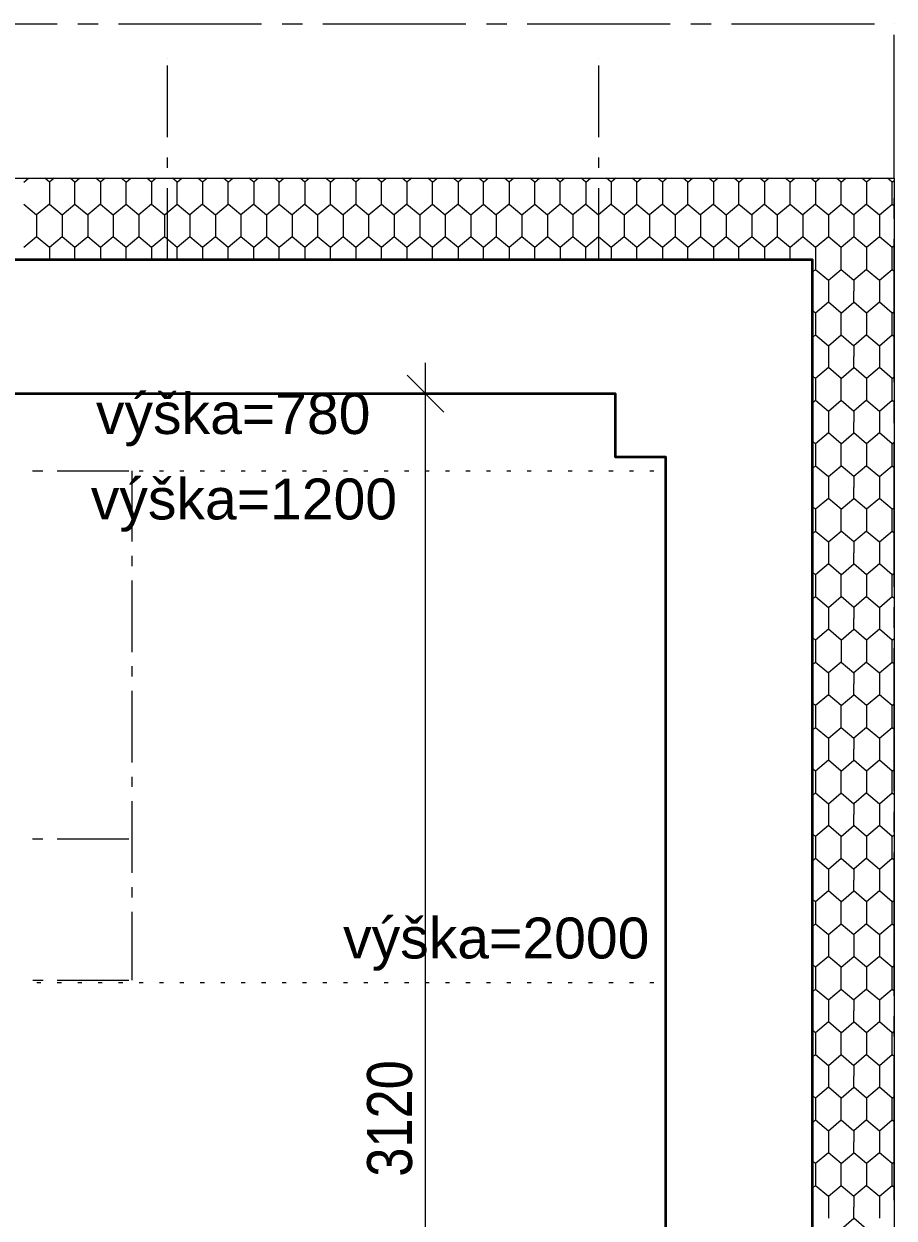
# Model space of a CAD drawing. Header units: millimetres. Extents: x 214.1 to 310.4, y 372.3 to 401.
# Drawn here: x 257.384 to 259.06, y 397.812 to 400.112 of the extents above; entities that cross this region are included whole.
import ezdxf

# ---------------------------------------------------------------- set-up
doc = ezdxf.new("R2010")
doc.units = ezdxf.units.MM
for name, color, linetype in [('PDF1_Hlavni kresba_1', 7, 'Continuous'), ('PDF1_Konstrukce_nad', 7, 'Continuous'), ('PDF1_Krokve', 7, 'Continuous'), ('PDF1_KTZ_zatepleni', 7, 'Continuous'), ('PDF1_Kóty 1$100', 7, 'Continuous'), ('PDF1_Obecne06_TLUSTA', 7, 'Continuous'), ('PDF1_OKNA', 7, 'Continuous'), ('PDF1_STŘECHA', 7, 'Continuous'), ('PDF1_Tex_POPISY', 7, 'Continuous'), ('PDF1_Šrafy', 7, 'Continuous')]:
    doc.layers.add(name, color=color, linetype=linetype)
doc.styles.add('PDF Arial', font='')
doc.styles.get('PDF Arial').set_extended_font_data('Arial')

msp = doc.modelspace()

# ---------------------------------------------------------------- linework, layer by layer
at = {"layer": 'PDF1_Hlavni kresba_1', "lineweight": 13}
msp.add_lwpolyline([(258.903, 399.6574), (258.903, 393.2698)], dxfattribs=at)
at = {"layer": 'PDF1_Konstrukce_nad', "lineweight": 13}
for points in [[(257.4086, 399.2512), (257.4164, 399.2512)], [(257.4479, 399.2512), (257.4558, 399.2512)], [(257.4873, 399.2512), (257.4952, 399.2512)], [(257.5267, 399.2512), (257.5345, 399.2512)], [(257.566, 399.2512), (257.5739, 399.2512)], [(257.6054, 399.2512), (257.6133, 399.2512)], [(257.6448, 399.2512), (257.6527, 399.2512)], [(257.6842, 399.2512), (257.692, 399.2512)], [(257.7235, 399.2512), (257.7314, 399.2512)], [(257.7629, 399.2512), (257.7708, 399.2512)], [(257.8023, 399.2512), (257.8101, 399.2512)], [(257.8416, 399.2512), (257.8495, 399.2512)], [(257.881, 399.2512), (257.8889, 399.2512)], [(257.9204, 399.2512), (257.9283, 399.2512)], [(257.9597, 399.2512), (257.9676, 399.2512)], [(257.9991, 399.2512), (258.007, 399.2512)], [(258.0385, 399.2512), (258.0464, 399.2512)], [(258.0779, 399.2512), (258.0857, 399.2512)], [(258.1172, 399.2512), (258.1251, 399.2512)], [(258.1566, 399.2512), (258.1645, 399.2512)], [(258.196, 399.2512), (258.2038, 399.2512)], [(258.2353, 399.2512), (258.2432, 399.2512)], [(258.2747, 399.2512), (258.2826, 399.2512)], [(258.3141, 399.2512), (258.322, 399.2512)], [(258.3534, 399.2512), (258.3613, 399.2512)], [(258.3928, 399.2512), (258.4007, 399.2512)], [(258.4322, 399.2512), (258.4401, 399.2512)], [(258.4716, 399.2512), (258.4794, 399.2512)], [(258.5109, 399.2512), (258.5188, 399.2512)], [(258.5503, 399.2512), (258.5582, 399.2512)], [(258.5897, 399.2512), (258.5975, 399.2512)], [(258.6197, 399.2512), (258.6197, 399.2512)], [(257.4086, 398.2662), (257.4164, 398.2662)], [(257.4479, 398.2662), (257.4558, 398.2662)], [(257.4873, 398.2662), (257.4952, 398.2662)], [(257.5267, 398.2662), (257.5345, 398.2662)], [(257.566, 398.2662), (257.5739, 398.2662)], [(257.6054, 398.2662), (257.6133, 398.2662)], [(257.6448, 398.2662), (257.6527, 398.2662)], [(257.6842, 398.2662), (257.692, 398.2662)], [(257.7235, 398.2662), (257.7314, 398.2662)], [(257.7629, 398.2662), (257.7708, 398.2662)], [(257.8023, 398.2662), (257.8101, 398.2662)], [(257.8416, 398.2662), (257.8495, 398.2662)], [(257.881, 398.2662), (257.8889, 398.2662)], [(257.9204, 398.2662), (257.9283, 398.2662)], [(257.9597, 398.2662), (257.9676, 398.2662)], [(257.9991, 398.2662), (258.007, 398.2662)], [(258.0385, 398.2662), (258.0464, 398.2662)], [(258.0779, 398.2662), (258.0857, 398.2662)], [(258.1172, 398.2662), (258.1251, 398.2662)], [(258.1566, 398.2662), (258.1645, 398.2662)], [(258.196, 398.2662), (258.2038, 398.2662)], [(258.2353, 398.2662), (258.2432, 398.2662)], [(258.2747, 398.2662), (258.2826, 398.2662)], [(258.3141, 398.2662), (258.322, 398.2662)], [(258.3534, 398.2662), (258.3613, 398.2662)], [(258.3928, 398.2662), (258.4007, 398.2662)], [(258.4322, 398.2662), (258.4401, 398.2662)], [(258.4716, 398.2662), (258.4794, 398.2662)], [(258.5109, 398.2662), (258.5188, 398.2662)], [(258.5503, 398.2662), (258.5582, 398.2662)], [(258.5897, 398.2662), (258.5975, 398.2662)], [(258.6197, 398.2662), (258.6197, 398.2662)]]:
    msp.add_lwpolyline(points, dxfattribs=at)
at = {"layer": 'PDF1_Krokve', "lineweight": 13}
for points in [[(257.6602, 400.0456), (257.6602, 400.0456)], [(258.4914, 400.0456), (258.4914, 400.0456)], [(257.6602, 399.894), (257.6602, 400.0318)], [(258.4914, 399.894), (258.4914, 400.0318)], [(257.6602, 399.835), (257.6602, 399.8547)], [(258.4914, 399.835), (258.4914, 399.8547)], [(257.6602, 399.6578), (257.6602, 399.7956)], [(258.4914, 399.6578), (258.4914, 399.7956)], [(257.6602, 399.6574), (257.6602, 399.6574)], [(258.4914, 399.6574), (258.4914, 399.6574)]]:
    msp.add_lwpolyline(points, dxfattribs=at)
at = {"layer": 'PDF1_KTZ_zatepleni', "lineweight": 13}
msp.add_lwpolyline([(249.867, 399.8149), (259.0605, 399.8149), (259.0605, 393.1123), (249.8754, 393.1123), (249.8754, 395.7356)], dxfattribs=at)
at = {"layer": 'PDF1_Kóty 1$100', "lineweight": 13}
for points in [[(258.1575, 399.4001), (258.1575, 399.4591)], [(258.193, 399.3646), (258.1221, 399.4355)], [(258.2166, 399.4001), (258.1575, 399.4001), (258.0985, 399.4001)], [(258.1575, 393.5297), (258.1575, 395.9998), (258.1575, 396.9447), (258.1575, 399.4001)]]:
    msp.add_lwpolyline(points, dxfattribs=at)
at = {"layer": 'PDF1_Obecne06_TLUSTA', "lineweight": 35}
msp.add_lwpolyline([(254.8533, 399.4001), (258.5229, 399.4001), (258.5229, 399.2785), (258.6197, 399.2785), (258.6197, 396.9447), (258.9029, 396.9447), (258.9029, 399.6574), (250.0244, 399.6574), (250.0244, 397.5854), (250.2607, 397.5854), (250.2607, 399.2871), (250.3541, 399.2871), (250.3541, 399.4105), (252.9729, 399.4105), (252.9729, 397.2891), (253.091, 397.2891), (253.091, 399.3913), (254.7352, 399.3913), (254.7352, 397.2891), (254.8533, 397.2891), (254.8533, 399.4001)], close=True, dxfattribs=at)
at = {"layer": 'PDF1_OKNA', "lineweight": 13}
for points in [[(257.4004, 399.2513), (257.4201, 399.2513)], [(257.4477, 399.2513), (257.5855, 399.2513)], [(257.5923, 399.2513), (257.5923, 399.2513)], [(257.5923, 399.115), (257.5923, 399.2513), (257.5923, 399.2513)], [(257.5923, 399.0678), (257.5923, 399.0875)], [(257.5923, 398.9024), (257.5923, 399.0402)], [(257.5923, 398.8552), (257.5923, 398.8749)], [(257.5923, 398.6898), (257.5923, 398.8276)], [(257.5923, 398.6426), (257.5923, 398.6623)], [(257.5923, 398.4772), (257.5923, 398.615)], [(257.4004, 398.5426), (257.4201, 398.5426)], [(257.4477, 398.5426), (257.5855, 398.5426)], [(257.5923, 398.5426), (257.5923, 398.5426)], [(257.5923, 398.43), (257.5923, 398.4497)], [(257.5923, 398.2705), (257.5923, 398.2705), (257.5923, 398.4024)], [(257.4007, 398.2705), (257.4204, 398.2705)], [(257.4479, 398.2705), (257.5857, 398.2705)], [(257.5923, 398.2705), (257.5923, 398.2705)]]:
    msp.add_lwpolyline(points, dxfattribs=at)
at = {"layer": 'PDF1_STŘECHA', "lineweight": 13}
for points in [[(257.1723, 400.112), (257.4479, 400.112)], [(257.4873, 400.112), (257.5267, 400.112)], [(257.566, 400.112), (257.8416, 400.112)], [(257.881, 400.112), (257.9204, 400.112)], [(257.9597, 400.112), (258.2353, 400.112)], [(258.2747, 400.112), (258.3141, 400.112)], [(258.3534, 400.112), (258.629, 400.112)], [(258.6684, 400.112), (258.7078, 400.112)], [(258.7471, 400.112), (259.0227, 400.112)], [(259.0604, 400.112), (259.0604, 400.112)], [(259.0604, 400.112), (259.0604, 400.112)], [(259.0604, 399.8155), (259.0604, 400.0911)], [(259.0604, 399.7367), (259.0604, 399.7761)], [(259.0604, 399.4218), (259.0604, 399.6974)], [(259.0604, 399.343), (259.0604, 399.3824)], [(259.0604, 399.0281), (259.0604, 399.3037)], [(259.0604, 398.9493), (259.0604, 398.9887)], [(259.0604, 398.6344), (259.0604, 398.91)], [(259.0604, 398.5556), (259.0604, 398.595)], [(259.0604, 398.2407), (259.0604, 398.5163)], [(259.0604, 398.1619), (259.0604, 398.2013)], [(259.0604, 397.847), (259.0604, 398.1226)]]:
    msp.add_lwpolyline(points, dxfattribs=at)
at = {"layer": 'PDF1_Šrafy', "lineweight": 13}
for points in [[(257.3835, 399.8072), (257.3926, 399.8149)], [(257.4418, 399.8149), (257.4327, 399.8072), (257.4236, 399.8149)], [(257.4819, 399.8072), (257.4729, 399.8149)], [(257.4819, 399.8072), (257.491, 399.8149)], [(257.5402, 399.8149), (257.5311, 399.8072), (257.5221, 399.8149)], [(257.5804, 399.8072), (257.5713, 399.8149)], [(257.5804, 399.8072), (257.5894, 399.8149)], [(257.6386, 399.8149), (257.6296, 399.8072), (257.6205, 399.8149)], [(257.6788, 399.8072), (257.6697, 399.8149)], [(257.6788, 399.8072), (257.6879, 399.8149)], [(257.7371, 399.8149), (257.728, 399.8072), (257.7189, 399.8149)], [(257.7772, 399.8072), (257.7681, 399.8149)], [(257.7772, 399.8072), (257.7863, 399.8149)], [(257.8355, 399.8149), (257.8264, 399.8072), (257.8173, 399.8149)], [(257.8756, 399.8072), (257.8666, 399.8149)], [(257.8756, 399.8072), (257.8847, 399.8149)], [(257.9339, 399.8149), (257.9248, 399.8072), (257.9158, 399.8149)], [(257.9741, 399.8072), (257.965, 399.8149)], [(257.9741, 399.8072), (257.9831, 399.8149)], [(258.0323, 399.8149), (258.0233, 399.8072), (258.0142, 399.8149)], [(258.0725, 399.8072), (258.0634, 399.8149)], [(258.0725, 399.8072), (258.0816, 399.8149)], [(258.1308, 399.8149), (258.1217, 399.8072), (258.1126, 399.8149)], [(258.1709, 399.8072), (258.1618, 399.8149)], [(258.1709, 399.8072), (258.18, 399.8149)], [(258.2292, 399.8149), (258.2201, 399.8072), (258.211, 399.8149)], [(258.2693, 399.8072), (258.2603, 399.8149)], [(258.2693, 399.8072), (258.2784, 399.8149)], [(258.3276, 399.8149), (258.3185, 399.8072), (258.3095, 399.8149)], [(258.3678, 399.8072), (258.3587, 399.8149)], [(258.3678, 399.8072), (258.3768, 399.8149)], [(258.4662, 399.8072), (258.4662, 399.7651), (258.4416, 399.7442), (258.417, 399.7651), (258.417, 399.8072), (258.4079, 399.8149)], [(258.426, 399.8149), (258.417, 399.8072)], [(258.4662, 399.8072), (258.4571, 399.8149)], [(258.4662, 399.8072), (258.4753, 399.8149)], [(258.5245, 399.8149), (258.5154, 399.8072), (258.5063, 399.8149)], [(258.5646, 399.8072), (258.5555, 399.8149)], [(258.5646, 399.8072), (258.5737, 399.8149)], [(258.6229, 399.8149), (258.6138, 399.8072), (258.6047, 399.8149)], [(258.663, 399.8072), (258.654, 399.8149)], [(258.663, 399.8072), (258.6721, 399.8149)], [(258.7213, 399.8149), (258.7122, 399.8072), (258.7032, 399.8149)], [(258.7615, 399.8072), (258.7524, 399.8149)], [(258.7615, 399.8072), (258.7705, 399.8149)], [(258.8197, 399.8149), (258.8107, 399.8072), (258.8016, 399.8149)], [(258.8599, 399.8072), (258.8508, 399.8149)], [(258.8599, 399.8072), (258.869, 399.8149)], [(258.9182, 399.8149), (258.9091, 399.8072), (258.9, 399.8149)], [(258.9583, 399.8072), (258.9492, 399.8149)], [(258.9583, 399.8072), (258.9674, 399.8149)], [(259.0166, 399.8149), (259.0075, 399.8072), (258.9984, 399.8149)], [(259.0567, 399.8072), (259.0477, 399.8149)], [(257.4327, 399.8072), (257.4327, 399.7651), (257.4573, 399.7442), (257.4819, 399.7651), (257.4819, 399.8072)], [(257.5311, 399.8072), (257.5311, 399.7651), (257.5557, 399.7442), (257.5804, 399.7651), (257.5804, 399.8072)], [(257.6296, 399.8072), (257.6296, 399.7651), (257.6542, 399.7442), (257.6788, 399.7651), (257.6788, 399.8072)], [(257.728, 399.8072), (257.728, 399.7651), (257.7526, 399.7442), (257.7772, 399.7651), (257.7772, 399.8072)], [(257.8264, 399.8072), (257.8264, 399.7651), (257.851, 399.7442), (257.8756, 399.7651), (257.8756, 399.8072)], [(257.9248, 399.8072), (257.9248, 399.7651), (257.9494, 399.7442), (257.9741, 399.7651), (257.9741, 399.8072)], [(258.0233, 399.8072), (258.0233, 399.7651), (258.0479, 399.7442), (258.0725, 399.7651), (258.0725, 399.8072)], [(258.1217, 399.8072), (258.1217, 399.7651), (258.1463, 399.7442), (258.1709, 399.7651), (258.1709, 399.8072)], [(258.2201, 399.8072), (258.2201, 399.7651), (258.2447, 399.7442), (258.2693, 399.7651), (258.2693, 399.8072)], [(258.3185, 399.8072), (258.3185, 399.7651), (258.3431, 399.7442), (258.3678, 399.7651), (258.3678, 399.8072)], [(258.5154, 399.8072), (258.5154, 399.7651), (258.54, 399.7442), (258.5646, 399.7651), (258.5646, 399.8072)], [(258.6138, 399.8072), (258.6138, 399.7651), (258.6384, 399.7442), (258.663, 399.7651), (258.663, 399.8072)], [(258.7122, 399.8072), (258.7122, 399.7651), (258.7369, 399.7442), (258.7615, 399.7651), (258.7615, 399.8072)], [(258.8107, 399.8072), (258.8107, 399.7651), (258.8353, 399.7442), (258.8599, 399.7651), (258.8599, 399.8072)], [(258.9091, 399.8072), (258.9091, 399.7651), (258.9337, 399.7442), (258.9583, 399.7651), (258.9583, 399.8072)], [(259.0075, 399.8072), (259.0075, 399.7651), (259.0321, 399.7442), (259.0567, 399.7651), (259.0605, 399.7619)], [(259.0567, 399.7651), (259.0567, 399.8072), (259.0605, 399.8104)], [(257.3835, 399.7651), (257.4081, 399.7442), (257.4081, 399.7232), (257.4081, 399.7021)], [(257.4327, 399.7651), (257.4081, 399.7442)], [(257.4573, 399.7442), (257.4573, 399.7232)], [(257.4819, 399.7651), (257.5065, 399.7442), (257.5065, 399.7232)], [(257.5311, 399.7651), (257.5065, 399.7442)], [(257.5557, 399.7442), (257.5557, 399.7232)], [(257.5804, 399.7651), (257.605, 399.7442), (257.605, 399.7232), (257.605, 399.7021)], [(257.6296, 399.7651), (257.605, 399.7442)], [(257.6542, 399.7442), (257.6542, 399.7232)], [(257.6788, 399.7651), (257.7034, 399.7442), (257.7034, 399.7232)], [(257.728, 399.7651), (257.7034, 399.7442)], [(257.7526, 399.7442), (257.7526, 399.7232)], [(257.8264, 399.7651), (257.8018, 399.7442), (257.7772, 399.7651)], [(257.8018, 399.7442), (257.8018, 399.7232)], [(257.851, 399.7442), (257.851, 399.7232), (257.851, 399.7021)], [(257.8756, 399.7651), (257.9002, 399.7442), (257.9002, 399.7232)], [(257.9248, 399.7651), (257.9002, 399.7442)], [(257.9494, 399.7442), (257.9494, 399.7232)], [(257.9741, 399.7651), (257.9987, 399.7442), (257.9987, 399.7232)], [(258.0233, 399.7651), (257.9987, 399.7442)], [(258.0479, 399.7442), (258.0479, 399.7232)], [(258.0725, 399.7651), (258.0971, 399.7442), (258.0971, 399.7232)], [(258.1217, 399.7651), (258.0971, 399.7442)], [(258.1463, 399.7442), (258.1463, 399.7232)], [(258.1709, 399.7651), (258.1955, 399.7442), (258.1955, 399.7232)], [(258.2201, 399.7651), (258.1955, 399.7442)], [(258.2447, 399.7442), (258.2447, 399.7232)], [(258.2693, 399.7651), (258.2939, 399.7442), (258.2939, 399.7232)], [(258.3185, 399.7651), (258.2939, 399.7442)], [(258.3431, 399.7442), (258.3431, 399.7232)], [(258.3678, 399.7651), (258.3924, 399.7442), (258.3924, 399.7232)], [(258.417, 399.7651), (258.3924, 399.7442)], [(258.4416, 399.7442), (258.4416, 399.7232)], [(258.4662, 399.7651), (258.4908, 399.7442), (258.4908, 399.7232)], [(258.5154, 399.7651), (258.4908, 399.7442)], [(258.54, 399.7442), (258.54, 399.7232)], [(258.5646, 399.7651), (258.5892, 399.7442), (258.5892, 399.7232)], [(258.6138, 399.7651), (258.5892, 399.7442)], [(258.6384, 399.7442), (258.6384, 399.7232)], [(258.663, 399.7651), (258.6876, 399.7442), (258.6876, 399.7232)], [(258.7122, 399.7651), (258.6876, 399.7442)], [(258.7369, 399.7442), (258.7369, 399.7232)], [(258.7615, 399.7651), (258.7861, 399.7442), (258.7861, 399.7232)], [(258.8107, 399.7651), (258.7861, 399.7442)], [(258.8353, 399.7442), (258.8353, 399.7232)], [(258.8599, 399.7651), (258.8845, 399.7442), (258.8845, 399.7232)], [(258.9091, 399.7651), (258.8845, 399.7442)], [(258.9337, 399.7442), (258.9337, 399.7232), (258.9337, 399.7021)], [(258.9583, 399.7651), (258.9829, 399.7442), (258.9829, 399.7232)], [(259.0075, 399.7651), (258.9829, 399.7442)], [(259.0321, 399.7442), (259.0321, 399.7232), (259.0321, 399.7021)], [(257.4573, 399.7232), (257.4573, 399.7021)], [(257.5065, 399.7232), (257.5065, 399.7021)], [(257.5557, 399.7232), (257.5557, 399.7021)], [(257.6542, 399.7232), (257.6542, 399.7021)], [(257.7034, 399.7232), (257.7034, 399.7021)], [(257.7526, 399.7232), (257.7526, 399.7021)], [(257.8018, 399.7232), (257.8018, 399.7021)], [(257.9002, 399.7232), (257.9002, 399.7021)], [(257.9494, 399.7232), (257.9494, 399.7021)], [(257.9987, 399.7232), (257.9987, 399.7021)], [(258.0479, 399.7232), (258.0479, 399.7021)], [(258.0971, 399.7232), (258.0971, 399.7021)], [(258.1463, 399.7232), (258.1463, 399.7021)], [(258.1955, 399.7232), (258.1955, 399.7021)], [(258.2447, 399.7232), (258.2447, 399.7021)], [(258.2939, 399.7232), (258.2939, 399.7021)], [(258.3431, 399.7232), (258.3431, 399.7021)], [(258.3924, 399.7232), (258.3924, 399.7021)], [(258.4416, 399.7232), (258.4416, 399.7021)], [(258.4908, 399.7232), (258.4908, 399.7021)], [(258.54, 399.7232), (258.54, 399.7021)], [(258.5892, 399.7232), (258.5892, 399.7021)], [(258.6384, 399.7232), (258.6384, 399.7021)], [(258.6876, 399.7232), (258.6876, 399.7021)], [(258.7369, 399.7232), (258.7369, 399.7021)], [(258.7861, 399.7232), (258.7861, 399.7021)], [(258.8353, 399.7232), (258.8353, 399.7021)], [(258.8845, 399.7232), (258.8845, 399.7021)], [(258.9829, 399.7232), (258.9829, 399.7021)], [(257.7034, 399.7021), (257.6788, 399.6812), (257.6542, 399.7021), (257.6296, 399.6812), (257.605, 399.7021), (257.5804, 399.6812), (257.5557, 399.7021), (257.5311, 399.6812), (257.5065, 399.7021), (257.4819, 399.6812), (257.4573, 399.7021), (257.4327, 399.6812), (257.4081, 399.7021), (257.3835, 399.6812)], [(257.8264, 399.6574), (257.8264, 399.6812), (257.8018, 399.7021), (257.7772, 399.6812), (257.7526, 399.7021), (257.728, 399.6812), (257.7034, 399.7021)], [(258.7122, 399.6812), (258.6876, 399.7021), (258.663, 399.6812), (258.6384, 399.7021), (258.6138, 399.6812), (258.5892, 399.7021), (258.5646, 399.6812), (258.54, 399.7021), (258.5154, 399.6812), (258.4908, 399.7021), (258.4662, 399.6812), (258.4416, 399.7021), (258.417, 399.6812), (258.3924, 399.7021), (258.3678, 399.6812), (258.3431, 399.7021), (258.3185, 399.6812), (258.2939, 399.7021), (258.2693, 399.6812), (258.2447, 399.7021), (258.2201, 399.6812), (258.1955, 399.7021), (258.1709, 399.6812), (258.1463, 399.7021), (258.1217, 399.6812), (258.0971, 399.7021), (258.0725, 399.6812), (258.0479, 399.7021), (258.0233, 399.6812), (257.9987, 399.7021), (257.9741, 399.6812), (257.9494, 399.7021), (257.9248, 399.6812), (257.9002, 399.7021), (257.8756, 399.6812), (257.851, 399.7021), (257.8264, 399.6812)], [(259.0605, 399.6844), (259.0567, 399.6812), (259.0321, 399.7021), (259.0075, 399.6812), (258.9829, 399.7021), (258.9583, 399.6812), (258.9337, 399.7021), (258.9091, 399.6812), (258.8845, 399.7021), (258.8599, 399.6812), (258.8353, 399.7021), (258.8107, 399.6812), (258.7861, 399.7021), (258.7615, 399.6812), (258.7369, 399.7021), (258.7122, 399.6812), (258.7122, 399.6574)], [(257.4327, 399.6812), (257.4327, 399.6574)], [(257.4819, 399.6574), (257.4819, 399.6812)], [(257.5311, 399.6812), (257.5311, 399.6574)], [(257.5804, 399.6574), (257.5804, 399.6812)], [(257.6296, 399.6812), (257.6296, 399.6574)], [(257.6788, 399.6574), (257.6788, 399.6812)], [(257.728, 399.6812), (257.728, 399.6574)], [(257.7772, 399.6574), (257.7772, 399.6812)], [(257.8756, 399.6574), (257.8756, 399.6812)], [(257.9248, 399.6812), (257.9248, 399.6574)], [(257.9741, 399.6574), (257.9741, 399.6812)], [(258.0233, 399.6812), (258.0233, 399.6574)], [(258.0725, 399.6574), (258.0725, 399.6812)], [(258.1217, 399.6812), (258.1217, 399.6574)], [(258.1709, 399.6574), (258.1709, 399.6812)], [(258.2201, 399.6812), (258.2201, 399.6574)], [(258.2693, 399.6574), (258.2693, 399.6812)], [(258.3185, 399.6812), (258.3185, 399.6574)], [(258.3678, 399.6574), (258.3678, 399.6812)], [(258.417, 399.6812), (258.417, 399.6574)], [(258.4662, 399.6574), (258.4662, 399.6812)], [(258.5154, 399.6812), (258.5154, 399.6574)], [(258.5646, 399.6574), (258.5646, 399.6812)], [(258.6138, 399.6812), (258.6138, 399.6574)], [(258.663, 399.6574), (258.663, 399.6812)], [(258.7615, 399.6574), (258.7615, 399.6812)], [(258.8107, 399.6812), (258.8107, 399.6574)], [(258.8599, 399.6574), (258.8599, 399.6812)], [(258.9091, 399.6812), (258.9091, 399.6391), (258.9337, 399.6182), (258.9583, 399.6391), (258.9583, 399.6812)], [(259.0075, 399.6812), (259.0075, 399.6391), (259.0321, 399.6182), (259.0567, 399.6391), (259.0567, 399.6812)], [(258.9091, 399.6391), (258.9029, 399.6339)], [(258.9583, 399.6391), (258.9829, 399.6182)], [(259.0075, 399.6391), (258.9829, 399.6182)], [(259.0567, 399.6391), (259.0605, 399.636)], [(258.9337, 399.6182), (258.9337, 399.5972), (258.9337, 399.5761)], [(258.9829, 399.6182), (258.9829, 399.5972)], [(259.0321, 399.6182), (259.0321, 399.5972)], [(258.9091, 399.5552), (258.9091, 399.5131), (258.9337, 399.4922), (258.9583, 399.5131), (258.9583, 399.5552), (258.9829, 399.5761), (258.9829, 399.5972)], [(259.0321, 399.5972), (259.0321, 399.5761)], [(258.9583, 399.5552), (258.9337, 399.5761), (258.9091, 399.5552), (258.9029, 399.5605)], [(259.0567, 399.5552), (259.0321, 399.5761), (259.0075, 399.5552), (258.9829, 399.5761)], [(259.0075, 399.5552), (259.0075, 399.5131), (259.0321, 399.4922), (259.0567, 399.5131), (259.0567, 399.5552), (259.0605, 399.5584)], [(258.9091, 399.5131), (258.9029, 399.5079)], [(258.9337, 399.4922), (258.9337, 399.4712), (258.9337, 399.4502)], [(258.9583, 399.5131), (258.9829, 399.4922)], [(259.0075, 399.5131), (258.9829, 399.4922)], [(258.9829, 399.4922), (258.9829, 399.4712)], [(259.0321, 399.4922), (259.0321, 399.4712)], [(259.0567, 399.5131), (259.0605, 399.51)], [(258.9091, 399.4292), (258.9091, 399.3872), (258.9337, 399.3663), (258.9583, 399.3872), (258.9583, 399.4292), (258.9829, 399.4502), (258.9829, 399.4712)], [(259.0321, 399.4712), (259.0321, 399.4502)], [(258.9583, 399.4292), (258.9337, 399.4502), (258.9091, 399.4292), (258.9029, 399.4345)], [(259.0567, 399.4292), (259.0321, 399.4502), (259.0075, 399.4292), (258.9829, 399.4502)], [(259.0075, 399.4292), (259.0075, 399.3872), (259.0321, 399.3663), (259.0567, 399.3872), (259.0567, 399.4292), (259.0605, 399.4324)], [(258.9091, 399.3872), (258.9029, 399.3819)], [(258.9583, 399.3872), (258.9829, 399.3663)], [(259.0075, 399.3872), (258.9829, 399.3663)], [(259.0567, 399.3872), (259.0605, 399.384)], [(258.9337, 399.3663), (258.9337, 399.3452), (258.9337, 399.3242)], [(258.9829, 399.3663), (258.9829, 399.3452)], [(259.0321, 399.3663), (259.0321, 399.3452), (259.0321, 399.3242)], [(258.9583, 399.3033), (258.9829, 399.3242), (258.9829, 399.3452)], [(258.9091, 399.3033), (258.9091, 399.2612), (258.9337, 399.2403), (258.9583, 399.2612), (258.9583, 399.3033), (258.9337, 399.3242), (258.9091, 399.3033), (258.9029, 399.3085)], [(259.0567, 399.3033), (259.0321, 399.3242), (259.0075, 399.3033), (258.9829, 399.3242)], [(259.0075, 399.3033), (259.0075, 399.2612), (259.0321, 399.2403), (259.0567, 399.2612), (259.0605, 399.258)], [(259.0567, 399.2612), (259.0567, 399.3033), (259.0605, 399.3064)], [(258.9091, 399.2612), (258.9029, 399.2559)], [(259.0075, 399.2612), (258.9829, 399.2403), (258.9583, 399.2612)], [(258.9337, 399.2403), (258.9337, 399.2192), (258.9337, 399.1982)], [(258.9829, 399.2403), (258.9829, 399.2192)], [(259.0321, 399.2403), (259.0321, 399.2192), (259.0321, 399.1982)], [(258.9583, 399.1773), (258.9829, 399.1982), (258.9829, 399.2192)], [(258.9583, 399.1773), (258.9337, 399.1982), (258.9091, 399.1773)], [(259.0075, 399.1773), (258.9829, 399.1982)], [(259.0567, 399.1773), (259.0321, 399.1982), (259.0075, 399.1773)], [(258.9091, 399.1773), (258.9029, 399.1825)], [(258.9091, 399.1773), (258.9091, 399.1352), (258.9337, 399.1143), (258.9583, 399.1352), (258.9583, 399.1773)], [(259.0075, 399.1773), (259.0075, 399.1352), (259.0321, 399.1143), (259.0567, 399.1352), (259.0567, 399.1773)], [(259.0567, 399.1773), (259.0605, 399.1804)], [(258.9091, 399.1352), (258.9029, 399.13)], [(259.0075, 399.1352), (258.9829, 399.1143), (258.9583, 399.1352)], [(259.0567, 399.1352), (259.0605, 399.132)], [(258.9337, 399.1143), (258.9337, 399.0932), (258.9337, 399.0722)], [(258.9829, 399.1143), (258.9829, 399.0932)], [(259.0321, 399.1143), (259.0321, 399.0932), (259.0321, 399.0722)], [(258.9583, 399.0513), (258.9829, 399.0722), (258.9829, 399.0932)], [(258.9091, 399.0513), (258.9029, 399.0565)], [(258.9583, 399.0513), (258.9337, 399.0722), (258.9091, 399.0513)], [(259.0075, 399.0513), (258.9829, 399.0722)], [(259.0567, 399.0513), (259.0321, 399.0722), (259.0075, 399.0513)], [(259.0567, 399.0513), (259.0605, 399.0545)], [(258.9091, 399.0513), (258.9091, 399.0092), (258.9337, 398.9883), (258.9583, 399.0092), (258.9583, 399.0513)], [(259.0075, 399.0513), (259.0075, 399.0092), (259.0321, 398.9883), (259.0567, 399.0092), (259.0567, 399.0513)], [(258.9091, 399.0092), (258.9029, 399.004)], [(259.0075, 399.0092), (258.9829, 398.9883), (258.9583, 399.0092)], [(259.0567, 399.0092), (259.0605, 399.006)], [(258.9337, 398.9883), (258.9337, 398.9673), (258.9337, 398.9462)], [(258.9829, 398.9883), (258.9829, 398.9673)], [(259.0321, 398.9883), (259.0321, 398.9673), (259.0321, 398.9462)], [(258.9583, 398.9253), (258.9829, 398.9462), (258.9829, 398.9673)], [(258.9583, 398.9253), (258.9337, 398.9462), (258.9091, 398.9253)], [(259.0075, 398.9253), (258.9829, 398.9462)], [(259.0567, 398.9253), (259.0321, 398.9462), (259.0075, 398.9253)], [(258.9091, 398.9253), (258.9029, 398.9305)], [(258.9091, 398.9253), (258.9091, 398.8832), (258.9337, 398.8623)], [(258.9583, 398.9253), (258.9583, 398.8832), (258.9337, 398.8623), (258.9337, 398.8413), (258.9337, 398.8202)], [(259.0075, 398.9253), (259.0075, 398.8832), (259.0321, 398.8623), (259.0567, 398.8832), (259.0567, 398.9253)], [(259.0567, 398.9253), (259.0605, 398.9285)], [(258.9091, 398.8832), (258.9029, 398.878)], [(258.9583, 398.8832), (258.9829, 398.8623)], [(259.0075, 398.8832), (258.9829, 398.8623)], [(259.0567, 398.8832), (259.0605, 398.8801)], [(258.9829, 398.8623), (258.9829, 398.8413)], [(259.0321, 398.8623), (259.0321, 398.8413), (259.0321, 398.8202)], [(258.9583, 398.7993), (258.9829, 398.8202), (258.9829, 398.8413)], [(258.9091, 398.7993), (258.9029, 398.8046)], [(258.9583, 398.7993), (258.9337, 398.8202), (258.9091, 398.7993)], [(259.0075, 398.7993), (258.9829, 398.8202)], [(259.0567, 398.7993), (259.0321, 398.8202), (259.0075, 398.7993)], [(259.0567, 398.7993), (259.0605, 398.8025)], [(258.9091, 398.7993), (258.9091, 398.7572), (258.9337, 398.7363), (258.9583, 398.7572), (258.9583, 398.7993)], [(259.0075, 398.7993), (259.0075, 398.7572), (259.0321, 398.7363), (259.0567, 398.7572), (259.0567, 398.7993)], [(258.9091, 398.7572), (258.9029, 398.752)], [(258.9583, 398.7572), (258.9829, 398.7363)], [(259.0075, 398.7572), (258.9829, 398.7363)], [(259.0567, 398.7572), (259.0605, 398.7541)], [(258.9337, 398.7363), (258.9337, 398.7153), (258.9337, 398.6943)], [(258.9829, 398.7363), (258.9829, 398.7153)], [(259.0321, 398.7363), (259.0321, 398.7153), (259.0321, 398.6943)], [(258.9583, 398.6733), (258.9829, 398.6943), (258.9829, 398.7153)], [(258.9583, 398.6733), (258.9337, 398.6943), (258.9091, 398.6733)], [(259.0075, 398.6733), (258.9829, 398.6943)], [(259.0567, 398.6733), (259.0321, 398.6943), (259.0075, 398.6733)], [(258.9091, 398.6733), (258.9029, 398.6786)], [(258.9091, 398.6733), (258.9091, 398.6313), (258.9337, 398.6103), (258.9583, 398.6313), (258.9583, 398.6733)], [(259.0075, 398.6733), (259.0075, 398.6313), (259.0321, 398.6103), (259.0567, 398.6313), (259.0567, 398.6733)], [(259.0567, 398.6733), (259.0605, 398.6765)], [(258.9091, 398.6313), (258.9029, 398.626)], [(258.9583, 398.6313), (258.9829, 398.6103)], [(259.0075, 398.6313), (258.9829, 398.6103)], [(259.0567, 398.6313), (259.0605, 398.6281)], [(258.9337, 398.6103), (258.9337, 398.5893), (258.9337, 398.5683)], [(258.9829, 398.6103), (258.9829, 398.5893)], [(259.0321, 398.6103), (259.0321, 398.5893), (259.0321, 398.5683)], [(258.9583, 398.5474), (258.9829, 398.5683), (258.9829, 398.5893)], [(258.9091, 398.5474), (258.9029, 398.5526)], [(258.9583, 398.5474), (258.9337, 398.5683), (258.9091, 398.5474)], [(259.0075, 398.5474), (258.9829, 398.5683)], [(259.0567, 398.5474), (259.0321, 398.5683), (259.0075, 398.5474)], [(259.0567, 398.5474), (259.0605, 398.5505)], [(258.9091, 398.5474), (258.9091, 398.5053), (258.9337, 398.4844), (258.9583, 398.5053), (258.9583, 398.5474)], [(259.0075, 398.5474), (259.0075, 398.5053), (259.0321, 398.4844), (259.0567, 398.5053), (259.0567, 398.5474)], [(258.9091, 398.5053), (258.9029, 398.5)], [(258.9583, 398.5053), (258.9829, 398.4844)], [(259.0075, 398.5053), (258.9829, 398.4844)], [(259.0567, 398.5053), (259.0605, 398.5021)], [(258.9337, 398.4844), (258.9337, 398.4633), (258.9337, 398.4423)], [(258.9829, 398.4844), (258.9829, 398.4633)], [(259.0321, 398.4844), (259.0321, 398.4633), (259.0321, 398.4423)], [(258.9583, 398.4214), (258.9829, 398.4423), (258.9829, 398.4633)], [(258.9583, 398.4214), (258.9337, 398.4423), (258.9091, 398.4214)], [(259.0075, 398.4214), (258.9829, 398.4423)], [(259.0567, 398.4214), (259.0321, 398.4423), (259.0075, 398.4214)], [(258.9091, 398.4214), (258.9029, 398.4266)], [(258.9091, 398.4214), (258.9091, 398.3793), (258.9337, 398.3584), (258.9583, 398.3793), (258.9583, 398.4214)], [(259.0075, 398.4214), (259.0075, 398.3793), (259.0321, 398.3584), (259.0567, 398.3793), (259.0567, 398.4214)], [(259.0567, 398.4214), (259.0605, 398.4245)], [(258.9091, 398.3793), (258.9029, 398.3741)], [(258.9583, 398.3793), (258.9829, 398.3584)], [(259.0075, 398.3793), (258.9829, 398.3584)], [(259.0567, 398.3793), (259.0605, 398.3761)], [(258.9337, 398.3584), (258.9337, 398.3373)], [(258.9829, 398.3584), (258.9829, 398.3373)], [(259.0321, 398.3584), (259.0321, 398.3373)], [(258.9337, 398.3373), (258.9337, 398.3163)], [(258.9829, 398.3373), (258.9829, 398.3163)], [(259.0321, 398.3373), (259.0321, 398.3163)], [(258.9091, 398.2954), (258.9029, 398.3006)], [(258.9583, 398.2954), (258.9337, 398.3163), (258.9091, 398.2954)], [(258.9091, 398.2954), (258.9091, 398.2533), (258.9337, 398.2324), (258.9583, 398.2533), (258.9583, 398.2954)], [(258.9583, 398.2954), (258.9829, 398.3163)], [(259.0075, 398.2954), (258.9829, 398.3163)], [(259.0567, 398.2954), (259.0321, 398.3163), (259.0075, 398.2954)], [(259.0075, 398.2954), (259.0075, 398.2533), (259.0321, 398.2324), (259.0567, 398.2533), (259.0567, 398.2954)], [(259.0567, 398.2954), (259.0605, 398.2986)], [(258.9091, 398.2533), (258.9029, 398.2481)], [(258.9583, 398.2533), (258.9829, 398.2324)], [(259.0075, 398.2533), (258.9829, 398.2324)], [(259.0567, 398.2533), (259.0605, 398.2501)], [(258.9337, 398.2324), (258.9337, 398.2114)], [(258.9829, 398.2324), (258.9829, 398.2114)], [(259.0321, 398.2324), (259.0321, 398.2114)], [(258.9337, 398.2114), (258.9337, 398.1903)], [(258.9583, 398.1694), (258.9829, 398.1903), (258.9829, 398.2114)], [(259.0321, 398.2114), (259.0321, 398.1903)], [(258.9583, 398.1694), (258.9337, 398.1903), (258.9091, 398.1694)], [(259.0075, 398.1694), (258.9829, 398.1903)], [(259.0567, 398.1694), (259.0321, 398.1903), (259.0075, 398.1694)], [(258.9091, 398.1694), (258.9029, 398.1746)], [(258.9091, 398.1694), (258.9091, 398.1273), (258.9337, 398.1064), (258.9583, 398.1273), (258.9583, 398.1694)], [(259.0075, 398.1694), (259.0075, 398.1273), (259.0321, 398.1064), (259.0567, 398.1273), (259.0567, 398.1694)], [(259.0567, 398.1694), (259.0605, 398.1726)], [(258.9091, 398.1273), (258.9029, 398.1221)], [(258.9583, 398.1273), (258.9829, 398.1064)], [(259.0075, 398.1273), (258.9829, 398.1064)], [(259.0567, 398.1273), (259.0605, 398.1242)], [(258.9337, 398.1064), (258.9337, 398.0854)], [(258.9829, 398.1064), (258.9829, 398.0854)], [(259.0321, 398.1064), (259.0321, 398.0854)], [(258.9091, 398.0434), (258.9091, 398.0013), (258.9337, 397.9804), (258.9583, 398.0013), (258.9583, 398.0434), (258.9829, 398.0643), (258.9829, 398.0854)], [(258.9337, 398.0854), (258.9337, 398.0643)], [(259.0321, 398.0854), (259.0321, 398.0643)], [(258.9091, 398.0434), (258.9029, 398.0486)], [(258.9583, 398.0434), (258.9337, 398.0643), (258.9091, 398.0434)], [(259.0075, 398.0434), (258.9829, 398.0643)], [(259.0567, 398.0434), (259.0321, 398.0643), (259.0075, 398.0434)], [(259.0075, 398.0434), (259.0075, 398.0013), (259.0321, 397.9804), (259.0567, 398.0013)], [(259.0567, 398.0434), (259.0605, 398.0466)], [(259.0567, 398.0013), (259.0567, 398.0434)], [(258.9091, 398.0013), (258.9029, 397.9961)], [(258.9583, 398.0013), (258.9829, 397.9804)], [(259.0075, 398.0013), (258.9829, 397.9804)], [(259.0567, 398.0013), (259.0605, 397.9982)], [(258.9337, 397.9804), (258.9337, 397.9594)], [(258.9829, 397.9804), (258.9829, 397.9594)], [(259.0321, 397.9804), (259.0321, 397.9594)], [(258.9091, 397.9174), (258.9091, 397.8754), (258.9337, 397.8544), (258.9583, 397.8754), (258.9583, 397.9174), (258.9829, 397.9383), (258.9829, 397.9594)], [(258.9337, 397.9594), (258.9337, 397.9383)], [(259.0321, 397.9594), (259.0321, 397.9383)], [(258.9583, 397.9174), (258.9337, 397.9383), (258.9091, 397.9174)], [(259.0075, 397.9174), (258.9829, 397.9383)], [(259.0567, 397.9174), (259.0321, 397.9383), (259.0075, 397.9174)], [(258.9091, 397.9174), (258.9029, 397.9227)], [(259.0075, 397.9174), (259.0075, 397.8754), (259.0321, 397.8544), (259.0567, 397.8754), (259.0567, 397.9174), (259.0605, 397.9206)], [(258.9091, 397.8754), (258.9029, 397.8701)], [(258.9583, 397.8754), (258.9829, 397.8544)], [(259.0075, 397.8754), (258.9829, 397.8544)], [(259.0567, 397.8754), (259.0605, 397.8722)], [(258.9337, 397.8544), (258.9337, 397.8334), (258.9337, 397.8124)], [(258.9829, 397.8544), (258.9829, 397.8334)], [(259.0321, 397.8544), (259.0321, 397.8334)], [(258.9091, 397.7914), (258.9091, 397.7494), (258.9337, 397.7285), (258.9583, 397.7494), (258.9583, 397.7914), (258.9829, 397.8124), (258.9829, 397.8334)], [(259.0075, 397.7914), (258.9829, 397.8124)], [(259.0321, 397.8334), (259.0321, 397.8124)]]:
    msp.add_lwpolyline(points, dxfattribs=at)

# ---------------------------------------------------------------- texts
at = {"layer": 'PDF1_Kóty 1$100', "insert": (258.1327, 397.8921), "char_height": 0.086629, "attachment_point": 7, "rotation": 90, "style": 'PDF Arial'}
msp.add_mtext('\\W0.833334;3120', dxfattribs=at)
at = {"layer": 'PDF1_Tex_POPISY', "char_height": 0.07875, "attachment_point": 7, "style": 'PDF Arial'}
for s, insert in [('výška=780', (257.5224, 399.2985)), ('výška=1200', (257.5125, 399.134)), ('výška=2000', (257.9987, 398.2886))]:
    msp.add_mtext(s, dxfattribs=dict(at, insert=insert))

doc.saveas('drawing.dxf')
